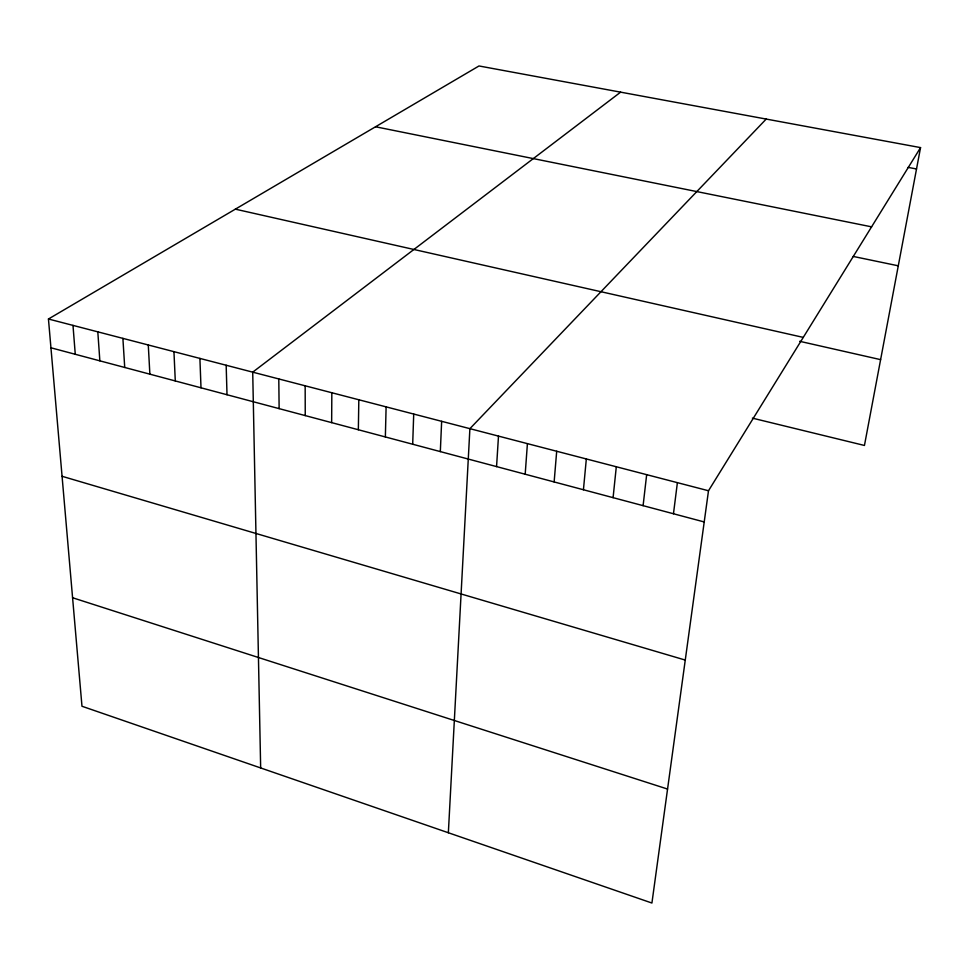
<?xml version="1.0" encoding="UTF-8"?>
<svg xmlns="http://www.w3.org/2000/svg" width="969" height="969" viewBox="0 0 969 969"><rect width="100%" height="100%" fill="white"/><g stroke="black" fill="none" stroke-linecap="round" stroke-linejoin="round"><path stroke-width="1.45" d="M331.652 422.629L331.834 392.748M358.348 429.751L358.821 399.761M385.359 436.946L386.11 406.871M412.685 444.226L413.715 414.054M440.326 451.602L441.646 421.321M448.356 832.759L469.892 428.673L766.213 119.066M496.564 466.586L498.49 436.111M525.186 474.216L527.415 443.632M554.135 481.944L556.691 451.251M583.435 489.745L586.33 458.967M613.086 497.654L616.308 466.767M643.101 505.648L646.662 474.665M673.467 513.752L677.392 482.659M920.55 147.603L708.496 490.75L651.919 903.035L81.977 706.256L48.45 319.007L479.001 65.965L920.55 147.603L864.445 445.461L752.404 418.136M620.62 92.152L252.715 372.157L260.661 767.945M908.098 167.383L916.529 168.969M375.548 126.769L871.591 226.843M853.229 256.434L898.287 265.809M235.346 209.159L803.265 337.394M799.691 341.306L880.615 359.644M48.45 319.007L708.496 490.75M50.945 347.798L704.209 521.952M62.064 476.288L685.265 660.071M72.578 597.74L667.556 789.057M72.99 325.39L75.267 354.279M97.808 331.846L99.855 360.831M122.893 338.375L124.722 367.469M148.281 344.976L149.868 374.167M173.948 351.662L175.292 380.95M199.905 358.409L201.007 387.806M226.165 365.24L227.012 394.734M278.793 378.94L279.133 408.627M305.162 385.807L305.247 415.592"/></g></svg>
